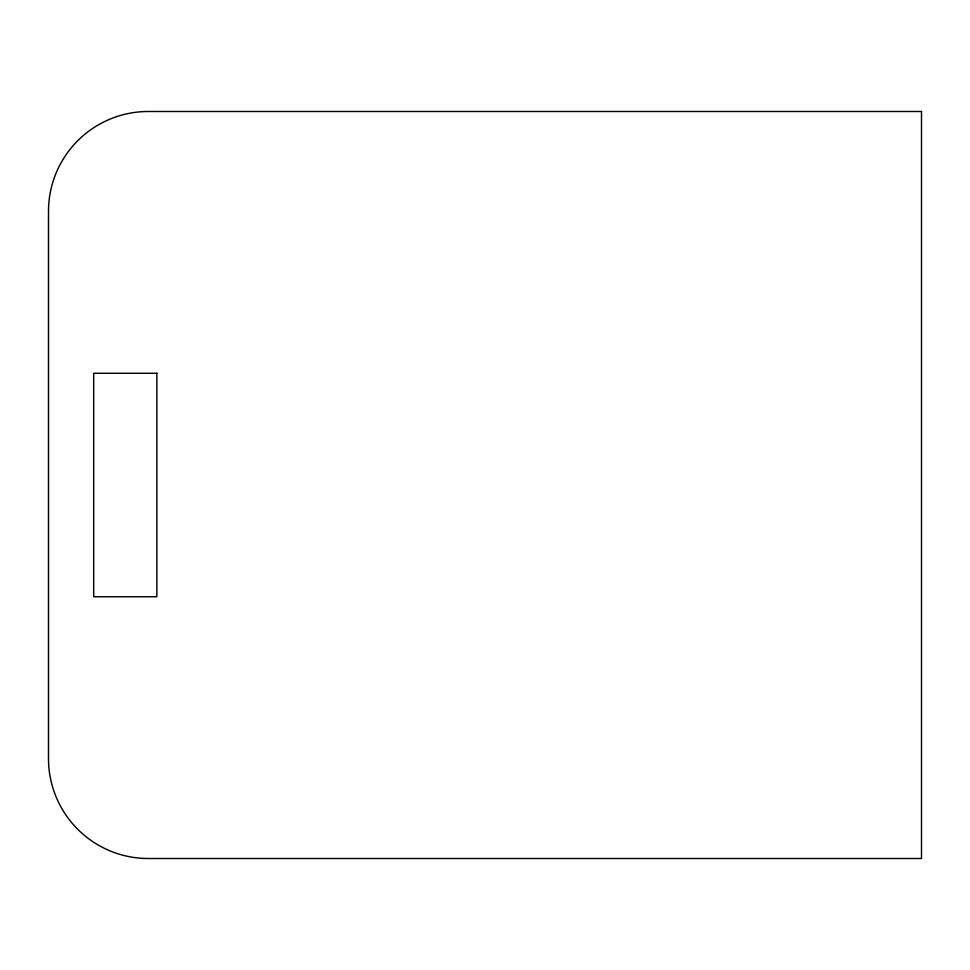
<?xml version="1.0" encoding="UTF-8"?>
<svg xmlns="http://www.w3.org/2000/svg" width="970" height="970" viewBox="0 0 970 970"><rect width="100%" height="100%" fill="white"/><g stroke="black" fill="none" stroke-linecap="round" stroke-linejoin="round"><path stroke-width="1.45" d="M921.5 111.489L148.301 111.489A99.801 99.801 0 0 0 48.5 211.29L48.5 758.71A99.801 99.801 0 0 0 148.301 858.511L921.5 858.511L921.5 111.489M156.861 373.256L93.69 373.256L93.69 596.744L156.861 596.744L156.861 373.256"/></g></svg>
